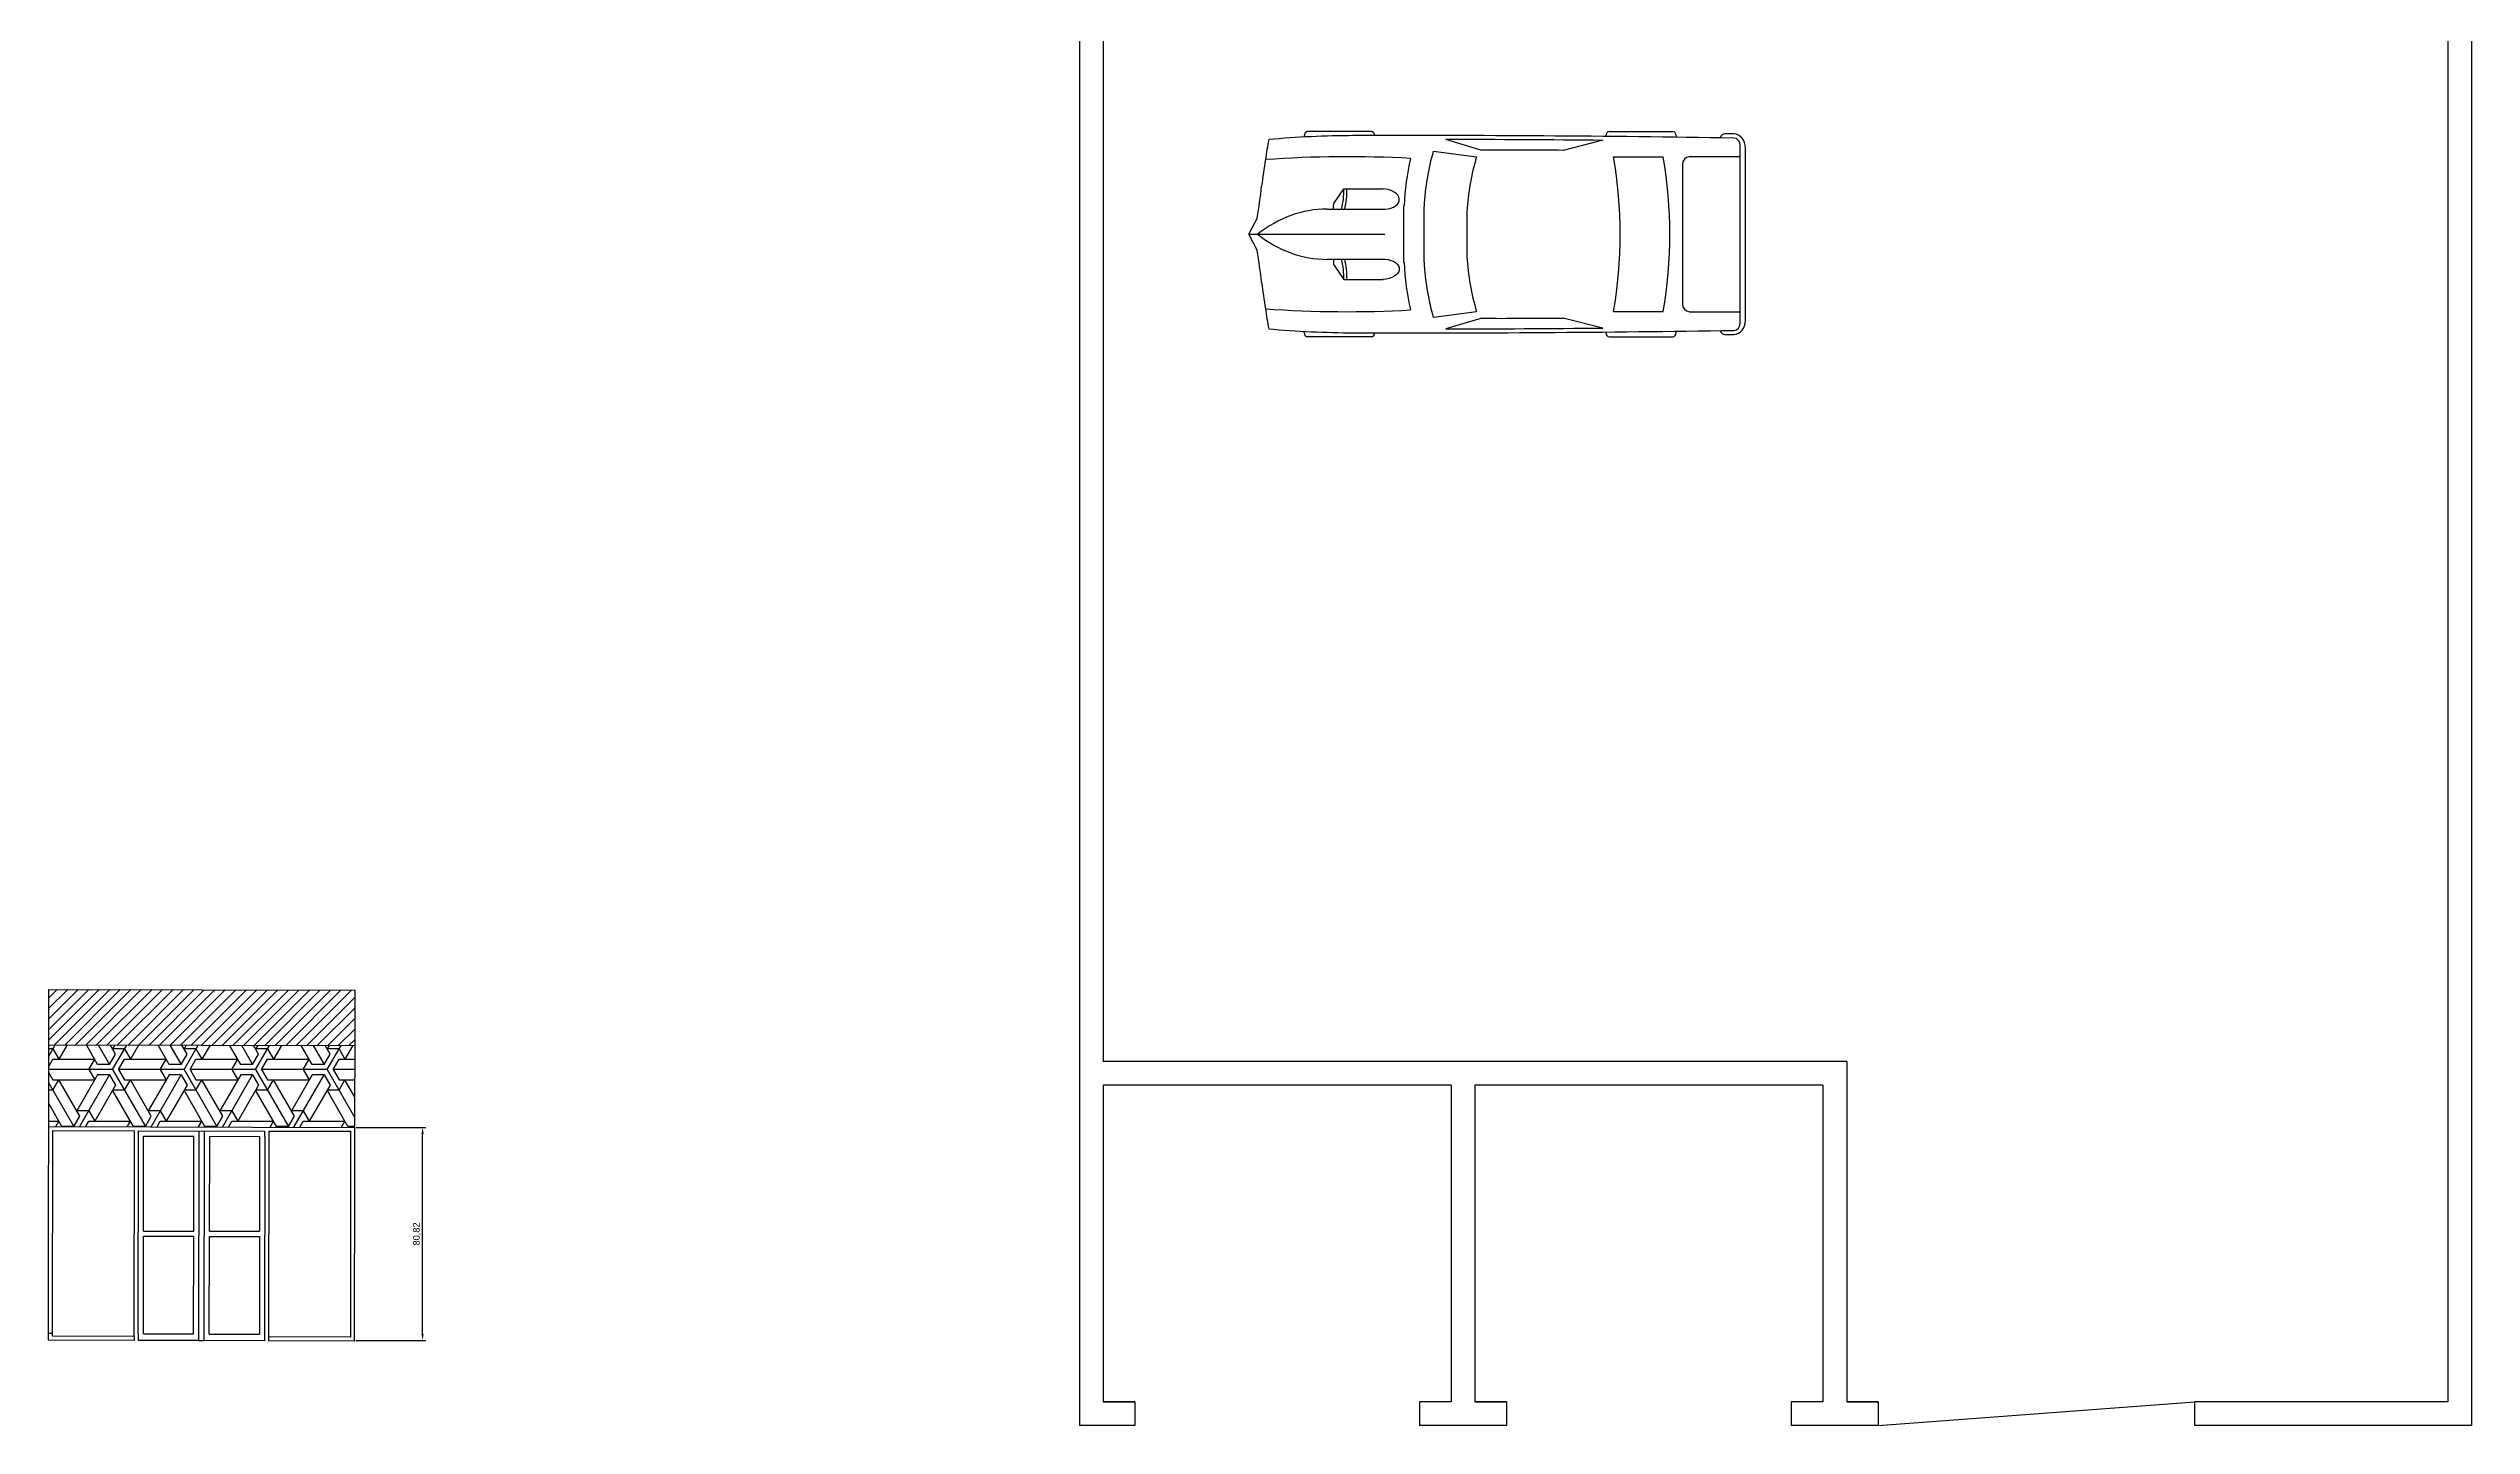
# Model space of a CAD drawing. Header units: inches. Extents: x 2132 to 5992, y 1615 to 3768.
# Drawn here: x 3299 to 4218, y 1862 to 2384 of the extents above; entities that cross this region are included whole.
import ezdxf

# ---------------------------------------------------------------- set-up
doc = ezdxf.new("R2010")
doc.units = ezdxf.units.IN
doc.styles.add('Annotative', font='arial.ttf')
doc.dimstyles.new('ISO-25', dxfattribs={"dimtxt": 2.5, "dimasz": 2.5, "dimexe": 1.25, "dimexo": 0.625, "dimtad": 1, "dimtxsty": 'Annotative', "dimcen": 2.5, "dimadec": 0, "dimazin": 0, "dimtfac": 1, "dimtmove": 0, "dimatfit": 3, "dimfxl": 1, "dimarcsym": 0})

# ---------------------------------------------------------------- blocks, each defined once
blk = doc.blocks.new('*D7')
at = {"color": 0, "lineweight": -2, "transparency": 16777216}
for p, q in [((3415.45, 1975.02), (3441.94, 1975.02)), ((3440.69, 1896.7), (3440.69, 1972.52)), ((3415.42, 1894.2), (3441.94, 1894.2))]:
    blk.add_line(p, q, dxfattribs=at)
at = {"color": 0, "transparency": 16777216}
for points in [[(3440.27, 1972.52), (3441.11, 1972.52), (3440.69, 1975.02)], [(3440.27, 1896.7), (3441.11, 1896.7), (3440.69, 1894.2)]]:
    blk.add_solid(points, dxfattribs=at)
at = {"layer": 'Defpoints', "color": 0, "transparency": 16777216}
for p in [(3414.83, 1975.02), (3440.69, 1975.02), (3414.79, 1894.2)]:
    blk.add_point(p, dxfattribs=at)
at = {"color": 0, "transparency": 16777216, "insert": (3438.56, 1934.61), "char_height": 2.5, "attachment_point": 5, "rotation": 90, "style": 'Annotative'}
blk.add_mtext('80,82', dxfattribs=at)
blk = doc.blocks.new('*U11')
for p, q in [((536, 950), (536, 936)), ((1182, 988), (568, 988)), ((1214, 950), (1214, 950)), ((3440, 942), (3440, 950)), ((3472, 988), (4087, 988)), ((4119, 950), (4119, 934)), ((1779, 801), (2195, 746)), ((2235, 810), (1899, 912)), ((3412, 904), (3030, 807)), ((3516, 746), (3994, 746)), ((4736, 746), (4242, 746)), ((4736, -851), (4736, 851)), ((4785, -832), (4785, 832)), ((4179, 670), (4179, -670)), ((756, 241), (1313, 241)), ((816, 241), (816, 283)), ((820, 295), (918, 436)), ((918, 436), (1294, 436)), ((1496, -274), (1496, 274)), ((1690, -267), (1690, 267)), ((4736, -267), (4736, 267)), ((83, 156), (3, 10)), ((2102, 216), (2102, -216)), ((0, 0), (1313, 0)), ((3, -10), (83, -156)), ((756, -241), (1313, -241)), ((816, -241), (816, -283)), ((820, -295), (918, -436)), ((918, -436), (1294, -436)), ((2195, -746), (1779, -801)), ((2235, -810), (1899, -912)), ((3412, -904), (3030, -807)), ((3994, -746), (3516, -746)), ((4242, -746), (4736, -746)), ((536, -950), (536, -936)), ((1182, -988), (568, -988)), ((1214, -950), (1214, -950)), ((3440, -942), (3440, -950)), ((3472, -988), (4087, -988)), ((4119, -950), (4119, -934))]:
    blk.add_line(p, q)
for centre, major_axis, ratio, start_param, end_param in [((1046, -12468), (0, 13417), 0.842304, 0.00281, 0.075598), ((568, 950), (0, -37.6), 0.842304, 3.141593, 4.712389), ((1638, -268113), (0, 269063), 0.842304, -0.013397, 0.002797), ((1182, 950), (0, 37.6), 0.842304, -1.570796, 0), ((3472, 950), (0, -37.6), 0.842304, 3.141593, 4.712389), ((4087, 950), (0, 37.6), 0.842304, -1.570796, 0), ((4588, 910), (0, 56.4), 0.842304, -0.013017, 1.249894), ((1638, -268131), (0, 269121), 0.842304, -0.013397, -0.013017), ((4673, 832), (0, -133), 0.842304, 1.570796, 3.128196), ((6583, -699), (0, -7755), 0.842304, 4.528606, 4.561838), ((6757, -699), (0, 7958), 0.842304, 1.367076, 1.39176), ((952, -15087), (0, -15833), 0.842304, 3.096046, 3.200911), ((3414, 137), (0, -2280), 0.842304, 4.449482, 4.652344), ((3436, 137), (0, 2077), 0.842304, 1.245306, 1.50788), ((1638, -268113), (0, -269025), 0.842304, 3.133765, 3.140441), ((3800, 71), (0, -2021), 0.842304, 4.372215, 4.640744), ((2433, -93125), (0, -93935), 0.842304, 3.134049, 3.144098), ((434, 0), (0, 3734), 0.842304, 4.511394, 4.913384), ((912, 0), (0, 3734), 0.842304, 4.511394, 4.913384), ((4242, 670), (0, 75.2), 0.842304, 0, 1.570796), ((4673, 851), (0, -75.2), 0.842304, 1.570796, 3.128196), ((-5194, 1331), (0, -6374), 0.842304, 1.385369, 1.434372), ((756, -1185), (0, 1427), 0.842304, 0, 0.590319), ((832, 283), (0, 18.8), 0.842304, 0.879714, 1.570796), ((331, 432), (0, 696), 0.842304, 4.435146, 4.718221), ((361, 432), (0, 696), 0.842304, 4.435146, 4.718221), ((1290, 339), (161, -9), 0.603834, -1.395552, 1.581315), ((16, 0), (0, -18.8), 0.842304, 4.131459, 5.293319), ((-5194, -1331), (0, 6374), 0.842304, -1.434372, -1.385369), ((756, 1185), (0, 1427), 0.842304, 2.551274, 3.141593), ((3800, -71), (0, -2021), 0.842304, -1.499151, -1.230623), ((6583, 699), (0, 7755), 0.842304, 1.721348, 1.754579), ((832, -283), (0, -18.8), 0.842304, 4.712389, 5.403472), ((331, -432), (0, -696), 0.842304, 1.564964, 1.848039), ((361, -432), (0, -696), 0.842304, 1.564964, 1.848039), ((3414, -137), (0, -2280), 0.842304, -1.510751, -1.307889), ((3436, -137), (0, -2077), 0.842304, -1.50788, -1.245306), ((4242, -670), (0, -75.2), 0.842304, 4.712389, 6.283185), ((6757, 699), (0, 7958), 0.842304, 1.749832, 1.774517), ((952, 15087), (0, -15833), 0.842304, -0.059319, 0.045547), ((1046, 12468), (0, -13417), 0.842304, -0.075598, -0.00281), ((1638, 268113), (0, 269063), 0.842304, 3.138796, 3.15499), ((1638, 268113), (0, -269025), 0.842304, 0.001152, 0.007828), ((2433, 93125), (0, -93935), 0.842304, -0.002505, 0.007544), ((4588, -910), (0, -56.4), 0.842304, -1.249894, 0.013017), ((4673, -851), (0, 75.2), 0.842304, 3.15499, 4.712389), ((4673, -832), (0, -133), 0.842304, 0.013397, 1.570796), ((568, -950), (0, 37.6), 0.842304, 1.570796, 3.141593), ((1182, -950), (0, -37.6), 0.842304, 0, 1.570796), ((3472, -950), (0, -37.6), 0.842304, -1.570796, 0), ((4087, -950), (0, 37.6), 0.842304, 3.141593, 4.712389), ((1638, 268131), (0, 269121), 0.842304, 3.15461, 3.15499)]:
    blk.add_ellipse(centre, major_axis=major_axis, ratio=ratio, start_param=start_param, end_param=end_param)
at = {"extrusion": (0, 0, -1)}
blk.add_ellipse((1290, -339), major_axis=(161, 9), ratio=0.603834, start_param=-1.395552, end_param=1.581315, dxfattribs=at)

msp = doc.modelspace()

# ---------------------------------------------------------------- hatches: boundary and pattern name
h = msp.add_hatch()
h.set_pattern_fill('ANSI31', color=256, scale=0.89)
h.paths.add_polyline_path([(3414.955, 2027.021), (3298.956, 2027.31), (3298.93, 2006.31), (3414.929, 2006.021)])
h = msp.add_hatch()
h.set_pattern_fill('ESCHER', color=256, scale=0.89)
h.paths.add_polyline_path([(3414.929, 2006.021), (3298.93, 2006.31), (3298.891, 1975.31), (3414.891, 1975.021)])

# ---------------------------------------------------------------- linework, layer by layer
for p, q in [((3689.828, 2905.999), (3689.828, 1861.999)), ((4217.828, 2905.999), (4217.828, 1861.999)), ((3698.828, 2896.999), (3698.828, 1999.999)), ((4208.828, 2896.999), (4208.828, 1870.999)), ((3298.791, 1894.348), (3298.956, 2027.31)), ((3298.956, 2027.31), (3414.955, 2027.021)), ((3300.456, 2027.307), (3300.456, 2027.309)), ((3329.955, 2027.233), (3329.956, 2027.272)), ((3332.955, 2027.225), (3332.956, 2027.268)), ((3352.955, 2027.176), (3352.956, 2027.243)), ((3355.955, 2027.168), (3355.956, 2027.24)), ((3375.955, 2027.118), (3375.956, 2027.215)), ((3378.955, 2027.111), (3378.956, 2027.211)), ((3409.955, 2027.033), (3409.955, 2027.173)), ((3414.955, 2027.021), (3414.79, 1894.021)), ((3298.903, 2006.31), (3414.903, 2006.021)), ((3980.828, 1999.999), (3698.828, 1999.999)), ((3980.828, 1999.999), (3980.828, 1870.999)), ((3698.828, 1990.999), (3698.828, 1870.999)), ((3830.828, 1990.999), (3698.828, 1990.999)), ((3830.828, 1990.999), (3830.828, 1870.999)), ((3839.828, 1990.999), (3839.828, 1870.999)), ((3971.828, 1990.999), (3839.828, 1990.999)), ((3971.828, 1990.999), (3971.828, 1870.999)), ((3298.822, 1973.811), (3298.889, 1973.81)), ((3298.826, 1975.311), (3414.825, 1975.021)), ((3300.292, 1895.843), (3300.389, 1973.807)), ((3300.384, 1971.807), (3300.387, 1971.807)), ((3300.389, 1973.807), (3331.389, 1973.729)), ((3331.292, 1895.805), (3331.389, 1973.768)), ((3332.794, 1896.752), (3332.889, 1973.766)), ((3332.889, 1973.725), (3380.891, 1973.606)), ((3334.842, 1935.733), (3334.887, 1971.72)), ((3334.887, 1971.72), (3353.985, 1971.673)), ((3334.889, 1973.72), (3334.889, 1973.764)), ((3353.895, 1935.682), (3353.985, 1971.673)), ((3355.79, 1894.187), (3355.989, 1973.668)), ((3355.79, 1894.187), (3355.989, 1973.668)), ((3357.79, 1894.182), (3357.989, 1973.663)), ((3359.895, 1935.667), (3359.985, 1971.658)), ((3359.985, 1971.658), (3378.886, 1971.611)), ((3378.886, 1971.611), (3378.842, 1935.667)), ((3380.886, 1971.606), (3380.793, 1896.617)), ((3380.886, 1971.606), (3380.891, 1973.606)), ((3382.389, 1973.563), (3382.292, 1895.563)), ((3382.389, 1973.563), (3413.389, 1973.524)), ((3413.389, 1973.524), (3413.292, 1895.525)), ((3300.338, 1933.825), (3300.34, 1933.825)), ((3334.794, 1896.749), (3334.839, 1933.733)), ((3353.89, 1933.682), (3334.839, 1933.706)), ((3334.842, 1935.733), (3353.895, 1935.683)), ((3353.797, 1896.692), (3353.89, 1933.682)), ((3359.797, 1896.677), (3359.89, 1933.667)), ((3359.89, 1933.667), (3378.839, 1933.616)), ((3359.895, 1935.667), (3378.842, 1935.667)), ((3378.839, 1933.616), (3378.793, 1896.619)), ((3413.342, 1935.525), (3413.343, 1935.525)), ((3331.288, 1894.256), (3298.791, 1894.348)), ((3300.294, 1896.843), (3298.798, 1896.848)), ((3331.292, 1895.756), (3300.292, 1895.843)), ((3331.292, 1895.805), (3331.288, 1894.256)), ((3332.794, 1896.752), (3332.787, 1894.252)), ((3355.79, 1894.187), (3332.787, 1894.252)), ((3334.794, 1896.749), (3353.798, 1896.749)), ((3355.79, 1894.187), (3357.79, 1894.181)), ((3380.786, 1894.117), (3357.79, 1894.181)), ((3359.797, 1896.677), (3378.793, 1896.619)), ((3380.793, 1896.617), (3380.786, 1894.117)), ((3380.792, 1895.617), (3380.791, 1895.617)), ((3380.792, 1895.617), (3380.792, 1895.565)), ((3382.292, 1895.563), (3382.288, 1894.112)), ((3414.79, 1894.021), (3382.288, 1894.112)), ((3413.292, 1895.525), (3382.292, 1895.612)), ((3413.29, 1894.025), (3413.29, 1894.023)), ((3414.794, 1895.521), (3414.792, 1895.521)), ((3414.797, 1896.521), (3414.793, 1896.521)), ((3710.828, 1870.999), (3698.828, 1870.999)), ((3698.828, 1870.999), (3710.828, 1870.999)), ((3710.828, 1870.999), (3710.828, 1861.999)), ((3830.828, 1870.999), (3818.828, 1870.999)), ((3830.828, 1870.999), (3818.828, 1870.999)), ((3818.828, 1870.999), (3818.828, 1861.999)), ((3851.828, 1870.999), (3839.828, 1870.999)), ((3839.828, 1870.999), (3851.828, 1870.999)), ((3851.828, 1870.999), (3851.828, 1861.999)), ((3971.828, 1870.999), (3959.828, 1870.999)), ((3971.828, 1870.999), (3959.828, 1870.999)), ((3959.828, 1870.999), (3959.828, 1861.999)), ((3992.828, 1870.999), (3980.828, 1870.999)), ((3980.828, 1870.999), (3992.828, 1870.999)), ((3992.828, 1870.999), (3992.828, 1861.999)), ((3992.828, 1861.999), (4112.828, 1870.999)), ((4208.828, 1870.999), (4112.828, 1870.999)), ((4112.828, 1861.999), (4112.828, 1870.999)), ((3710.828, 1861.999), (3689.828, 1861.999)), ((3851.828, 1861.999), (3818.828, 1861.999)), ((3992.828, 1861.999), (3959.828, 1861.999)), ((4217.828, 1861.999), (4112.828, 1861.999))]:
    msp.add_line(p, q)

# ---------------------------------------------------------------- block references
at = {"xscale": 0.03937007874015748, "yscale": 0.03937007874015748, "zscale": 0.03937007874015748}
msp.add_blockref('*U11', (3754.02, 2313.596), dxfattribs=at)

# ---------------------------------------------------------------- dimensions: what is measured, and where the dimension line sits
dim = msp.add_linear_dim(base=(3440.691, 1975.021), p1=(3414.79, 1894.204), p2=(3414.825, 1975.021), angle=90, dimstyle='ISO-25')
dim.commit()
dim.dimension.update_dxf_attribs({"geometry": '*D7', "text_midpoint": (3438.564, 1934.612)})

doc.saveas('drawing.dxf')
